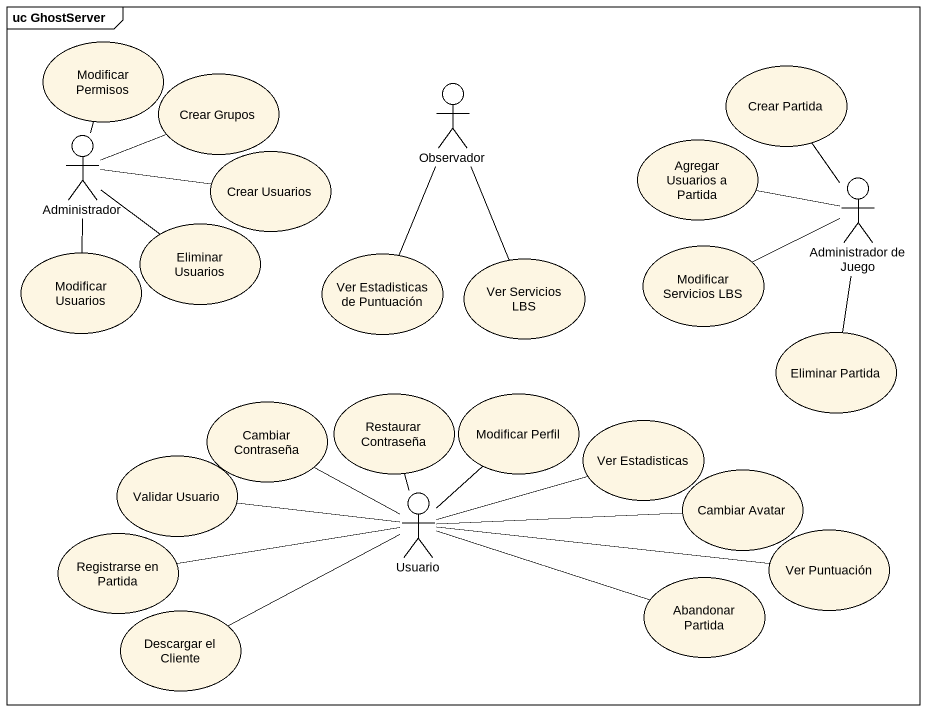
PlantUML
@startuml
mainframe uc GhostServer
usecase "Modificar Permisos" as Modificar_Permisos
usecase "Crear Partida" as Crear_Partida
usecase "Crear Grupos" as Crear_Grupos
actor Observador
actor Administrador
usecase "Crear Usuarios" as Crear_Usuarios
usecase "Agregar Usuarios a Partida" as Agregar_Usuarios_a_Partida
actor "Administrador de Juego" as Administrador_de_Juego
usecase "Modificar Usuarios" as Modificar_Usuarios
usecase "Eliminar Usuarios" as Eliminar_Usuarios
usecase "Ver Estadisticas de Puntuación" as Ver_Estadisticas_de
usecase "Ver Servicios LBS" as Ver_Servicios_LBS
usecase "Modificar Servicios LBS" as Modificar_Servicios_LBS
usecase "Eliminar Partida" as Eliminar_Partida
usecase "Cambiar Contraseña" as Cambiar_Contraseña
usecase "Restaurar Contraseña" as Restaurar_Contraseña
usecase "Modificar Perfil" as Modificar_Perfil
usecase "Ver Estadisticas" as Ver_Estadisticas
usecase "Validar Usuario" as Validar_Usuario
usecase "Cambiar Avatar" as Cambiar_Avatar
usecase "Registrarse en Partida" as Registrarse_en_Partida
actor Usuario
usecase "Ver Puntuación" as Ver_Puntuación
usecase "Abandonar Partida" as Abandonar_Partida
usecase "Descargar el Cliente" as Descargar_el_Cliente
Observador -- Ver_Estadisticas_de
Observador -- Ver_Servicios_LBS
Administrador -up- Modificar_Permisos
Administrador -right- Crear_Grupos
Administrador -right- Crear_Usuarios
Administrador -- Modificar_Usuarios
Administrador -- Eliminar_Usuarios
Administrador_de_Juego -up- Crear_Partida
Administrador_de_Juego -left- Agregar_Usuarios_a_Partida
Administrador_de_Juego -left- Modificar_Servicios_LBS
Administrador_de_Juego -- Eliminar_Partida
Usuario -up- Cambiar_Contraseña
Usuario -up- Restaurar_Contraseña
Usuario -up- Modificar_Perfil
Usuario -right- Ver_Estadisticas
Usuario -left- Validar_Usuario
Usuario -right- Cambiar_Avatar
Usuario -left- Registrarse_en_Partida
Usuario -right- Ver_Puntuación
Usuario -right- Abandonar_Partida
Descargar_el_Cliente -right- Usuario
@enduml
